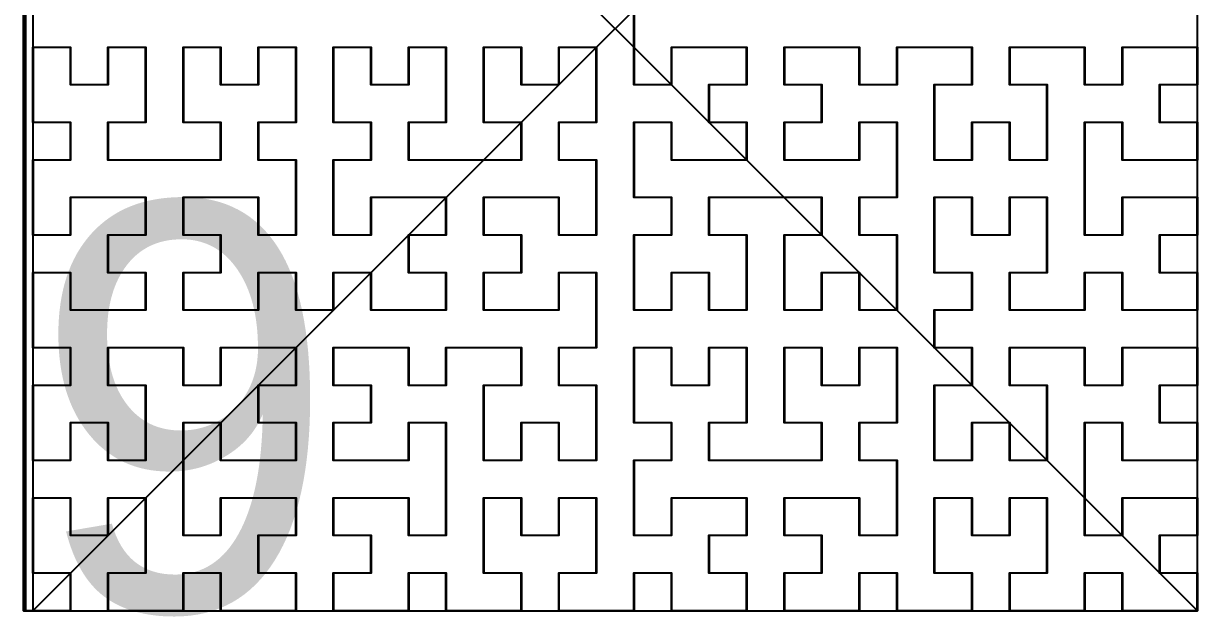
# Model space of a CAD drawing. Header units: metres. Extents: x -34176 to 34000, y -34079 to 34216.
# Drawn here: x -34128 to -18000, y -8079 to 68 of the extents above; entities that cross this region are included whole.
import ezdxf

# ---------------------------------------------------------------- set-up
doc = ezdxf.new("R2010")
doc.units = ezdxf.units.M
for name, color, linetype in [('ABSORBER_AREA', 150, 'Continuous'), ('CENTER', 120, 'Continuous'), ('INDEX', 254, 'Continuous'), ('PIXEL', 255, 'Continuous'), ('PIXEL_AREA', 140, 'Continuous')]:
    doc.layers.add(name, color=color, linetype=linetype)

msp = doc.modelspace()

# ---------------------------------------------------------------- linework, layer by layer
at = {"layer": 'ABSORBER_AREA'}
msp.add_lwpolyline([(-34000, -8000), (-18000, -8000), (-18000, 8000), (-34000, 8000), (-34000, -8000)], close=True, dxfattribs=at)
at = {"layer": 'CENTER'}
for points in [[(-34000, -8000), (-18000, 8000)], [(-34000, 8000), (-18000, -8000)]]:
    msp.add_lwpolyline(points, close=True, dxfattribs=at)
at = {"layer": 'PIXEL'}
for points in [[(-34124, 6393), (-34124, -7996), (-34112, -7996), (-34112, 7992)], [(-34116, 7996), (-34116, -7992), (-34120, -7992), (-34120, 7996)], [(-34108, 7992), (-34108, -7996), (-34100, -7996), (-34100, -7996), (-34002, -7996), (-34000, -7996), (-33996, -7996), (-33484, -7996), (-33484, -7484), (-33996, -7484), (-34000, -7484), (-34000, -7480), (-34000, -6968), (-34000, -6964), (-34000, -6452), (-34000, -6448), (-33996, -6448), (-33484, -6448), (-33480, -6448), (-33480, -6452), (-33480, -6964), (-32968, -6964), (-32968, -6452), (-32968, -6448), (-32964, -6448), (-32452, -6448), (-32448, -6448), (-32448, -6452), (-32448, -6964), (-32448, -6968), (-32448, -7480), (-32448, -7484), (-32452, -7484), (-32964, -7484), (-32964, -7996), (-32452, -7996), (-32448, -7996), (-31936, -7996), (-31936, -7484), (-31936, -7480), (-31932, -7480), (-31420, -7480), (-31416, -7480), (-31416, -7484), (-31416, -7996), (-30904, -7996), (-30900, -7996), (-30388, -7996), (-30388, -7484), (-30900, -7484), (-30904, -7484), (-30904, -7480), (-30904, -6968), (-30904, -6964), (-30900, -6964), (-30388, -6964), (-30388, -6452), (-30900, -6452), (-30904, -6452), (-31416, -6452), (-31416, -6964), (-31416, -6968), (-31420, -6968), (-31932, -6968), (-31936, -6968), (-31936, -6964), (-31936, -6452), (-31936, -6448), (-31936, -5936), (-31936, -5932), (-31936, -5420), (-31936, -5416), (-31932, -5416), (-31420, -5416), (-31416, -5416), (-31416, -5420), (-31416, -5932), (-30904, -5932), (-30900, -5932), (-30388, -5932), (-30388, -5420), (-30900, -5420), (-30904, -5420), (-30904, -5416), (-30904, -4904), (-30904, -4900), (-30900, -4900), (-30388, -4900), (-30388, -4388), (-30900, -4388), (-30904, -4388), (-31416, -4388), (-31416, -4900), (-31416, -4904), (-31420, -4904), (-31932, -4904), (-31936, -4904), (-31936, -4900), (-31936, -4388), (-32448, -4388), (-32452, -4388), (-32964, -4388), (-32964, -4900), (-32452, -4900), (-32448, -4900), (-32448, -4904), (-32448, -5416), (-32448, -5420), (-32448, -5932), (-32448, -5936), (-32452, -5936), (-32964, -5936), (-32968, -5936), (-32968, -5932), (-32968, -5420), (-33480, -5420), (-33480, -5932), (-33480, -5936), (-33484, -5936), (-33996, -5936), (-34000, -5936), (-34000, -5932), (-34000, -5420), (-34000, -5416), (-34000, -4904), (-34000, -4900), (-33996, -4900), (-33484, -4900), (-33484, -4388), (-33996, -4388), (-34000, -4388), (-34000, -4384), (-34000, -3872), (-34000, -3868), (-34000, -3356), (-34000, -3352), (-33996, -3352), (-33484, -3352), (-33480, -3352), (-33480, -3356), (-33480, -3868), (-32968, -3868), (-32964, -3868), (-32452, -3868), (-32452, -3356), (-32964, -3356), (-32968, -3356), (-32968, -3352), (-32968, -2840), (-32968, -2836), (-32964, -2836), (-32452, -2836), (-32452, -2324), (-32964, -2324), (-32968, -2324), (-33480, -2324), (-33480, -2836), (-33480, -2840), (-33484, -2840), (-33996, -2840), (-34000, -2840), (-34000, -2836), (-34000, -2324), (-34000, -2320), (-34000, -1808), (-34000, -1804), (-33996, -1804), (-33484, -1804), (-33484, -1292), (-33996, -1292), (-34000, -1292), (-34000, -1288), (-34000, -776), (-34000, -772), (-34000, -260), (-34000, -256), (-33996, -256), (-33484, -256), (-33480, -256), (-33480, -260), (-33480, -772), (-32968, -772), (-32968, -260), (-32968, -256), (-32964, -256), (-32452, -256), (-32448, -256), (-32448, -260), (-32448, -772), (-32448, -776), (-32448, -1288), (-32448, -1292), (-32452, -1292), (-32964, -1292), (-32964, -1804), (-32452, -1804), (-32448, -1804), (-31936, -1804), (-31932, -1804), (-31420, -1804), (-31420, -1292), (-31932, -1292), (-31936, -1292), (-31936, -1288), (-31936, -776), (-31936, -772), (-31936, -260), (-31936, -256), (-31932, -256), (-31420, -256), (-31416, -256), (-31416, -260), (-31416, -772), (-30904, -772), (-30904, -260), (-30904, -256), (-30900, -256), (-30388, -256), (-30384, -256), (-30384, -260), (-30384, -772), (-30384, -776), (-30384, -1288), (-30384, -1292), (-30388, -1292), (-30900, -1292), (-30900, -1804), (-30388, -1804), (-30384, -1804), (-30384, -1808), (-30384, -2320), (-30384, -2324), (-30384, -2836), (-30384, -2840), (-30388, -2840), (-30900, -2840), (-30904, -2840), (-30904, -2836), (-30904, -2324), (-31416, -2324), (-31420, -2324), (-31932, -2324), (-31932, -2836), (-31420, -2836), (-31416, -2836), (-31416, -2840), (-31416, -3352), (-31416, -3356), (-31420, -3356), (-31932, -3356), (-31932, -3868), (-31420, -3868), (-31416, -3868), (-30904, -3868), (-30904, -3356), (-30904, -3352), (-30900, -3352), (-30388, -3352), (-30384, -3352), (-30384, -3356), (-30384, -3868), (-29872, -3868), (-29872, -3356), (-29872, -3352), (-29868, -3352), (-29356, -3352), (-29352, -3352), (-29352, -3356), (-29352, -3868), (-28840, -3868), (-28836, -3868), (-28324, -3868), (-28324, -3356), (-28836, -3356), (-28840, -3356), (-28840, -3352), (-28840, -2840), (-28840, -2836), (-28836, -2836), (-28324, -2836), (-28324, -2324), (-28836, -2324), (-28840, -2324), (-29352, -2324), (-29352, -2836), (-29352, -2840), (-29356, -2840), (-29868, -2840), (-29872, -2840), (-29872, -2836), (-29872, -2324), (-29872, -2320), (-29872, -1808), (-29872, -1804), (-29868, -1804), (-29356, -1804), (-29356, -1292), (-29868, -1292), (-29872, -1292), (-29872, -1288), (-29872, -776), (-29872, -772), (-29872, -260), (-29872, -256), (-29868, -256), (-29356, -256), (-29352, -256), (-29352, -260), (-29352, -772), (-28840, -772), (-28840, -260), (-28840, -256), (-28836, -256), (-28324, -256), (-28320, -256), (-28320, -260), (-28320, -772), (-28320, -776), (-28320, -1288), (-28320, -1292), (-28324, -1292), (-28836, -1292), (-28836, -1804), (-28324, -1804), (-28320, -1804), (-27808, -1804), (-27804, -1804), (-27292, -1804), (-27292, -1292), (-27804, -1292), (-27808, -1292), (-27808, -1288), (-27808, -776), (-27808, -772), (-27808, -260), (-27808, -256), (-27804, -256), (-27292, -256), (-27288, -256), (-27288, -260), (-27288, -772), (-26776, -772), (-26776, -260), (-26776, -256), (-26772, -256), (-26260, -256), (-26256, -256), (-26256, -260), (-26256, -772), (-26256, -776), (-26256, -1288), (-26256, -1292), (-26260, -1292), (-26772, -1292), (-26772, -1804), (-26260, -1804), (-26256, -1804), (-26256, -1808), (-26256, -2320), (-26256, -2324), (-26256, -2836), (-26256, -2840), (-26260, -2840), (-26772, -2840), (-26776, -2840), (-26776, -2836), (-26776, -2324), (-27288, -2324), (-27292, -2324), (-27804, -2324), (-27804, -2836), (-27292, -2836), (-27288, -2836), (-27288, -2840), (-27288, -3352), (-27288, -3356), (-27292, -3356), (-27804, -3356), (-27804, -3868), (-27292, -3868), (-27288, -3868), (-26776, -3868), (-26776, -3356), (-26776, -3352), (-26772, -3352), (-26260, -3352), (-26256, -3352), (-26256, -3356), (-26256, -3868), (-26256, -3872), (-26256, -4384), (-26256, -4388), (-26260, -4388), (-26772, -4388), (-26772, -4900), (-26260, -4900), (-26256, -4900), (-26256, -4904), (-26256, -5416), (-26256, -5420), (-26256, -5932), (-26256, -5936), (-26260, -5936), (-26772, -5936), (-26776, -5936), (-26776, -5932), (-26776, -5420), (-27288, -5420), (-27288, -5932), (-27288, -5936), (-27292, -5936), (-27804, -5936), (-27808, -5936), (-27808, -5932), (-27808, -5420), (-27808, -5416), (-27808, -4904), (-27808, -4900), (-27804, -4900), (-27292, -4900), (-27292, -4388), (-27804, -4388), (-27808, -4388), (-28320, -4388), (-28320, -4900), (-28320, -4904), (-28324, -4904), (-28836, -4904), (-28840, -4904), (-28840, -4900), (-28840, -4388), (-29352, -4388), (-29356, -4388), (-29868, -4388), (-29868, -4900), (-29356, -4900), (-29352, -4900), (-29352, -4904), (-29352, -5416), (-29352, -5420), (-29356, -5420), (-29868, -5420), (-29868, -5932), (-29356, -5932), (-29352, -5932), (-28840, -5932), (-28840, -5420), (-28840, -5416), (-28836, -5416), (-28324, -5416), (-28320, -5416), (-28320, -5420), (-28320, -5932), (-28320, -5936), (-28320, -6448), (-28320, -6452), (-28320, -6964), (-28320, -6968), (-28324, -6968), (-28836, -6968), (-28840, -6968), (-28840, -6964), (-28840, -6452), (-29352, -6452), (-29356, -6452), (-29868, -6452), (-29868, -6964), (-29356, -6964), (-29352, -6964), (-29352, -6968), (-29352, -7480), (-29352, -7484), (-29356, -7484), (-29868, -7484), (-29868, -7996), (-29356, -7996), (-29352, -7996), (-28840, -7996), (-28840, -7484), (-28840, -7480), (-28836, -7480), (-28324, -7480), (-28320, -7480), (-28320, -7484), (-28320, -7996), (-27808, -7996), (-27804, -7996), (-27292, -7996), (-27292, -7484), (-27804, -7484), (-27808, -7484), (-27808, -7480), (-27808, -6968), (-27808, -6964), (-27808, -6452), (-27808, -6448), (-27804, -6448), (-27292, -6448), (-27288, -6448), (-27288, -6452), (-27288, -6964), (-26776, -6964), (-26776, -6452), (-26776, -6448), (-26772, -6448), (-26260, -6448), (-26256, -6448), (-26256, -6452), (-26256, -6964), (-26256, -6968), (-26256, -7480), (-26256, -7484), (-26260, -7484), (-26772, -7484), (-26772, -7996), (-26260, -7996), (-26256, -7996), (-25744, -7996), (-25744, -7484), (-25744, -7480), (-25740, -7480), (-25228, -7480), (-25224, -7480), (-25224, -7484), (-25224, -7996), (-24712, -7996), (-24708, -7996), (-24196, -7996), (-24196, -7484), (-24708, -7484), (-24712, -7484), (-24712, -7480), (-24712, -6968), (-24712, -6964), (-24708, -6964), (-24196, -6964), (-24196, -6452), (-24708, -6452), (-24712, -6452), (-25224, -6452), (-25224, -6964), (-25224, -6968), (-25228, -6968), (-25740, -6968), (-25744, -6968), (-25744, -6964), (-25744, -6452), (-25744, -6448), (-25744, -5936), (-25744, -5932), (-25740, -5932), (-25228, -5932), (-25228, -5420), (-25740, -5420), (-25744, -5420), (-25744, -5416), (-25744, -4904), (-25744, -4900), (-25744, -4388), (-25744, -4384), (-25740, -4384), (-25228, -4384), (-25224, -4384), (-25224, -4388), (-25224, -4900), (-24712, -4900), (-24712, -4388), (-24712, -4384), (-24708, -4384), (-24196, -4384), (-24192, -4384), (-24192, -4388), (-24192, -4900), (-24192, -4904), (-24192, -5416), (-24192, -5420), (-24196, -5420), (-24708, -5420), (-24708, -5932), (-24196, -5932), (-24192, -5932), (-23680, -5932), (-23676, -5932), (-23164, -5932), (-23164, -5420), (-23676, -5420), (-23680, -5420), (-23680, -5416), (-23680, -4904), (-23680, -4900), (-23680, -4388), (-23680, -4384), (-23676, -4384), (-23164, -4384), (-23160, -4384), (-23160, -4388), (-23160, -4900), (-22648, -4900), (-22648, -4388), (-22648, -4384), (-22644, -4384), (-22132, -4384), (-22128, -4384), (-22128, -4388), (-22128, -4900), (-22128, -4904), (-22128, -5416), (-22128, -5420), (-22132, -5420), (-22644, -5420), (-22644, -5932), (-22132, -5932), (-22128, -5932), (-22128, -5936), (-22128, -6448), (-22128, -6452), (-22128, -6964), (-22128, -6968), (-22132, -6968), (-22644, -6968), (-22648, -6968), (-22648, -6964), (-22648, -6452), (-23160, -6452), (-23164, -6452), (-23676, -6452), (-23676, -6964), (-23164, -6964), (-23160, -6964), (-23160, -6968), (-23160, -7480), (-23160, -7484), (-23164, -7484), (-23676, -7484), (-23676, -7996), (-23164, -7996), (-23160, -7996), (-22648, -7996), (-22648, -7484), (-22648, -7480), (-22644, -7480), (-22132, -7480), (-22128, -7480), (-22128, -7484), (-22128, -7996), (-21616, -7996), (-21612, -7996), (-21100, -7996), (-21100, -7484), (-21612, -7484), (-21616, -7484), (-21616, -7480), (-21616, -6968), (-21616, -6964), (-21616, -6452), (-21616, -6448), (-21612, -6448), (-21100, -6448), (-21096, -6448), (-21096, -6452), (-21096, -6964), (-20584, -6964), (-20584, -6452), (-20584, -6448), (-20580, -6448), (-20068, -6448), (-20064, -6448), (-20064, -6452), (-20064, -6964), (-20064, -6968), (-20064, -7480), (-20064, -7484), (-20068, -7484), (-20580, -7484), (-20580, -7996), (-20068, -7996), (-20064, -7996), (-19552, -7996), (-19552, -7484), (-19552, -7480), (-19548, -7480), (-19036, -7480), (-19032, -7480), (-19032, -7484), (-19032, -7996), (-18520, -7996), (-18516, -7996), (-18004, -7996), (-18004, -7484), (-18516, -7484), (-18520, -7484), (-18520, -7480), (-18520, -6968), (-18520, -6964), (-18516, -6964), (-18004, -6964), (-18004, -6452), (-18516, -6452), (-18520, -6452), (-19032, -6452), (-19032, -6964), (-19032, -6968), (-19036, -6968), (-19548, -6968), (-19552, -6968), (-19552, -6964), (-19552, -6452), (-19552, -6448), (-19552, -5936), (-19552, -5932), (-19552, -5420), (-19552, -5416), (-19548, -5416), (-19036, -5416), (-19032, -5416), (-19032, -5420), (-19032, -5932), (-18520, -5932), (-18516, -5932), (-18004, -5932), (-18004, -5420), (-18516, -5420), (-18520, -5420), (-18520, -5416), (-18520, -4904), (-18520, -4900), (-18516, -4900), (-18004, -4900), (-18004, -4388), (-18516, -4388), (-18520, -4388), (-19032, -4388), (-19032, -4900), (-19032, -4904), (-19036, -4904), (-19548, -4904), (-19552, -4904), (-19552, -4900), (-19552, -4388), (-20064, -4388), (-20068, -4388), (-20580, -4388), (-20580, -4900), (-20068, -4900), (-20064, -4900), (-20064, -4904), (-20064, -5416), (-20064, -5420), (-20064, -5932), (-20064, -5936), (-20068, -5936), (-20580, -5936), (-20584, -5936), (-20584, -5932), (-20584, -5420), (-21096, -5420), (-21096, -5932), (-21096, -5936), (-21100, -5936), (-21612, -5936), (-21616, -5936), (-21616, -5932), (-21616, -5420), (-21616, -5416), (-21616, -4904), (-21616, -4900), (-21612, -4900), (-21100, -4900), (-21100, -4388), (-21612, -4388), (-21616, -4388), (-21616, -4384), (-21616, -3872), (-21616, -3868), (-21612, -3868), (-21100, -3868), (-21100, -3356), (-21612, -3356), (-21616, -3356), (-21616, -3352), (-21616, -2840), (-21616, -2836), (-21616, -2324), (-21616, -2320), (-21612, -2320), (-21100, -2320), (-21096, -2320), (-21096, -2324), (-21096, -2836), (-20584, -2836), (-20584, -2324), (-20584, -2320), (-20580, -2320), (-20068, -2320), (-20064, -2320), (-20064, -2324), (-20064, -2836), (-20064, -2840), (-20064, -3352), (-20064, -3356), (-20068, -3356), (-20580, -3356), (-20580, -3868), (-20068, -3868), (-20064, -3868), (-19552, -3868), (-19552, -3356), (-19552, -3352), (-19548, -3352), (-19036, -3352), (-19032, -3352), (-19032, -3356), (-19032, -3868), (-18520, -3868), (-18516, -3868), (-18004, -3868), (-18004, -3356), (-18516, -3356), (-18520, -3356), (-18520, -3352), (-18520, -2840), (-18520, -2836), (-18516, -2836), (-18004, -2836), (-18004, -2324), (-18516, -2324), (-18520, -2324), (-19032, -2324), (-19032, -2836), (-19032, -2840), (-19036, -2840), (-19548, -2840), (-19552, -2840), (-19552, -2836), (-19552, -2324), (-19552, -2320), (-19552, -1808), (-19552, -1804), (-19552, -1292), (-19552, -1288), (-19548, -1288), (-19036, -1288), (-19032, -1288), (-19032, -1292), (-19032, -1804), (-18520, -1804), (-18516, -1804), (-18004, -1804), (-18004, -1292), (-18516, -1292), (-18520, -1292), (-18520, -1288), (-18520, -776), (-18520, -772), (-18516, -772), (-18004, -772), (-18004, -260), (-18516, -260), (-18520, -260), (-19032, -260), (-19032, -772), (-19032, -776), (-19036, -776), (-19548, -776), (-19552, -776), (-19552, -772), (-19552, -260), (-20064, -260), (-20068, -260), (-20580, -260), (-20580, -772), (-20068, -772), (-20064, -772), (-20064, -776), (-20064, -1288), (-20064, -1292), (-20064, -1804), (-20064, -1808), (-20068, -1808), (-20580, -1808), (-20584, -1808), (-20584, -1804), (-20584, -1292), (-21096, -1292), (-21096, -1804), (-21096, -1808), (-21100, -1808), (-21612, -1808), (-21616, -1808), (-21616, -1804), (-21616, -1292), (-21616, -1288), (-21616, -776), (-21616, -772), (-21612, -772), (-21100, -772), (-21100, -260), (-21612, -260), (-21616, -260), (-22128, -260), (-22128, -772), (-22128, -776), (-22132, -776), (-22644, -776), (-22648, -776), (-22648, -772), (-22648, -260), (-23160, -260), (-23164, -260), (-23676, -260), (-23676, -772), (-23164, -772), (-23160, -772), (-23160, -776), (-23160, -1288), (-23160, -1292), (-23164, -1292), (-23676, -1292), (-23676, -1804), (-23164, -1804), (-23160, -1804), (-22648, -1804), (-22648, -1292), (-22648, -1288), (-22644, -1288), (-22132, -1288), (-22128, -1288), (-22128, -1292), (-22128, -1804), (-22128, -1808), (-22128, -2320), (-22128, -2324), (-22132, -2324), (-22644, -2324), (-22644, -2836), (-22132, -2836), (-22128, -2836), (-22128, -2840), (-22128, -3352), (-22128, -3356), (-22128, -3868), (-22128, -3872), (-22132, -3872), (-22644, -3872), (-22648, -3872), (-22648, -3868), (-22648, -3356), (-23160, -3356), (-23160, -3868), (-23160, -3872), (-23164, -3872), (-23676, -3872), (-23680, -3872), (-23680, -3868), (-23680, -3356), (-23680, -3352), (-23680, -2840), (-23680, -2836), (-23676, -2836), (-23164, -2836), (-23164, -2324), (-23676, -2324), (-23680, -2324), (-24192, -2324), (-24196, -2324), (-24708, -2324), (-24708, -2836), (-24196, -2836), (-24192, -2836), (-24192, -2840), (-24192, -3352), (-24192, -3356), (-24192, -3868), (-24192, -3872), (-24196, -3872), (-24708, -3872), (-24712, -3872), (-24712, -3868), (-24712, -3356), (-25224, -3356), (-25224, -3868), (-25224, -3872), (-25228, -3872), (-25740, -3872), (-25744, -3872), (-25744, -3868), (-25744, -3356), (-25744, -3352), (-25744, -2840), (-25744, -2836), (-25740, -2836), (-25228, -2836), (-25228, -2324), (-25740, -2324), (-25744, -2324), (-25744, -2320), (-25744, -1808), (-25744, -1804), (-25744, -1292), (-25744, -1288), (-25740, -1288), (-25228, -1288), (-25224, -1288), (-25224, -1292), (-25224, -1804), (-24712, -1804), (-24708, -1804), (-24196, -1804), (-24196, -1292), (-24708, -1292), (-24712, -1292), (-24712, -1288), (-24712, -776), (-24712, -772), (-24708, -772), (-24196, -772), (-24196, -260), (-24708, -260), (-24712, -260), (-25224, -260), (-25224, -772), (-25224, -776), (-25228, -776), (-25740, -776), (-25744, -776), (-25744, -772), (-25744, -260), (-25744, -256), (-25744, 256)], [(-34100, 7996), (-34100, -7992), (-34104, -7992), (-34104, 7996)], [(-25740, 256), (-25740, -256), (-25740, -260), (-25740, -772), (-25228, -772), (-25228, -260), (-25228, -256), (-25224, -256), (-24712, -256), (-24708, -256), (-24196, -256), (-24192, -256), (-24192, -260), (-24192, -772), (-24192, -776), (-24196, -776), (-24708, -776), (-24708, -1288), (-24196, -1288), (-24192, -1288), (-24192, -1292), (-24192, -1804), (-24192, -1808), (-24196, -1808), (-24708, -1808), (-24712, -1808), (-25224, -1808), (-25228, -1808), (-25228, -1804), (-25228, -1292), (-25740, -1292), (-25740, -1804), (-25740, -1808), (-25740, -2320), (-25228, -2320), (-25224, -2320), (-25224, -2324), (-25224, -2836), (-25224, -2840), (-25228, -2840), (-25740, -2840), (-25740, -3352), (-25740, -3356), (-25740, -3868), (-25228, -3868), (-25228, -3356), (-25228, -3352), (-25224, -3352), (-24712, -3352), (-24708, -3352), (-24708, -3356), (-24708, -3868), (-24196, -3868), (-24196, -3356), (-24196, -3352), (-24196, -2840), (-24708, -2840), (-24712, -2840), (-24712, -2836), (-24712, -2324), (-24712, -2320), (-24708, -2320), (-24196, -2320), (-24192, -2320), (-23680, -2320), (-23676, -2320), (-23164, -2320), (-23160, -2320), (-23160, -2324), (-23160, -2836), (-23160, -2840), (-23164, -2840), (-23676, -2840), (-23676, -3352), (-23676, -3356), (-23676, -3868), (-23164, -3868), (-23164, -3356), (-23164, -3352), (-23160, -3352), (-22648, -3352), (-22644, -3352), (-22644, -3356), (-22644, -3868), (-22132, -3868), (-22132, -3356), (-22132, -3352), (-22132, -2840), (-22644, -2840), (-22648, -2840), (-22648, -2836), (-22648, -2324), (-22648, -2320), (-22644, -2320), (-22132, -2320), (-22132, -1808), (-22132, -1804), (-22132, -1292), (-22644, -1292), (-22644, -1804), (-22644, -1808), (-22648, -1808), (-23160, -1808), (-23164, -1808), (-23676, -1808), (-23680, -1808), (-23680, -1804), (-23680, -1292), (-23680, -1288), (-23676, -1288), (-23164, -1288), (-23164, -776), (-23676, -776), (-23680, -776), (-23680, -772), (-23680, -260), (-23680, -256), (-23676, -256), (-23164, -256), (-23160, -256), (-22648, -256), (-22644, -256), (-22644, -260), (-22644, -772), (-22132, -772), (-22132, -260), (-22132, -256), (-22128, -256), (-21616, -256), (-21612, -256), (-21100, -256), (-21096, -256), (-21096, -260), (-21096, -772), (-21096, -776), (-21100, -776), (-21612, -776), (-21612, -1288), (-21612, -1292), (-21612, -1804), (-21100, -1804), (-21100, -1292), (-21100, -1288), (-21096, -1288), (-20584, -1288), (-20580, -1288), (-20580, -1292), (-20580, -1804), (-20068, -1804), (-20068, -1292), (-20068, -1288), (-20068, -776), (-20580, -776), (-20584, -776), (-20584, -772), (-20584, -260), (-20584, -256), (-20580, -256), (-20068, -256), (-20064, -256), (-19552, -256), (-19548, -256), (-19548, -260), (-19548, -772), (-19036, -772), (-19036, -260), (-19036, -256), (-19032, -256), (-18520, -256), (-18516, -256), (-18004, -256), (-18000, -256), (-18000, -260), (-18000, -772), (-18000, -776), (-18004, -776), (-18516, -776), (-18516, -1288), (-18004, -1288), (-18000, -1288), (-18000, -1292), (-18000, -1804), (-18000, -1808), (-18004, -1808), (-18516, -1808), (-18520, -1808), (-19032, -1808), (-19036, -1808), (-19036, -1804), (-19036, -1292), (-19548, -1292), (-19548, -1804), (-19548, -1808), (-19548, -2320), (-19548, -2324), (-19548, -2836), (-19036, -2836), (-19036, -2324), (-19036, -2320), (-19032, -2320), (-18520, -2320), (-18516, -2320), (-18004, -2320), (-18000, -2320), (-18000, -2324), (-18000, -2836), (-18000, -2840), (-18004, -2840), (-18516, -2840), (-18516, -3352), (-18004, -3352), (-18000, -3352), (-18000, -3356), (-18000, -3868), (-18000, -3872), (-18004, -3872), (-18516, -3872), (-18520, -3872), (-19032, -3872), (-19036, -3872), (-19036, -3868), (-19036, -3356), (-19548, -3356), (-19548, -3868), (-19548, -3872), (-19552, -3872), (-20064, -3872), (-20068, -3872), (-20580, -3872), (-20584, -3872), (-20584, -3868), (-20584, -3356), (-20584, -3352), (-20580, -3352), (-20068, -3352), (-20068, -2840), (-20068, -2836), (-20068, -2324), (-20580, -2324), (-20580, -2836), (-20580, -2840), (-20584, -2840), (-21096, -2840), (-21100, -2840), (-21100, -2836), (-21100, -2324), (-21612, -2324), (-21612, -2836), (-21612, -2840), (-21612, -3352), (-21100, -3352), (-21096, -3352), (-21096, -3356), (-21096, -3868), (-21096, -3872), (-21100, -3872), (-21612, -3872), (-21612, -4384), (-21100, -4384), (-21096, -4384), (-21096, -4388), (-21096, -4900), (-21096, -4904), (-21100, -4904), (-21612, -4904), (-21612, -5416), (-21612, -5420), (-21612, -5932), (-21100, -5932), (-21100, -5420), (-21100, -5416), (-21096, -5416), (-20584, -5416), (-20580, -5416), (-20580, -5420), (-20580, -5932), (-20068, -5932), (-20068, -5420), (-20068, -5416), (-20068, -4904), (-20580, -4904), (-20584, -4904), (-20584, -4900), (-20584, -4388), (-20584, -4384), (-20580, -4384), (-20068, -4384), (-20064, -4384), (-19552, -4384), (-19548, -4384), (-19548, -4388), (-19548, -4900), (-19036, -4900), (-19036, -4388), (-19036, -4384), (-19032, -4384), (-18520, -4384), (-18516, -4384), (-18004, -4384), (-18000, -4384), (-18000, -4388), (-18000, -4900), (-18000, -4904), (-18004, -4904), (-18516, -4904), (-18516, -5416), (-18004, -5416), (-18000, -5416), (-18000, -5420), (-18000, -5932), (-18000, -5936), (-18004, -5936), (-18516, -5936), (-18520, -5936), (-19032, -5936), (-19036, -5936), (-19036, -5932), (-19036, -5420), (-19548, -5420), (-19548, -5932), (-19548, -5936), (-19548, -6448), (-19548, -6452), (-19548, -6964), (-19036, -6964), (-19036, -6452), (-19036, -6448), (-19032, -6448), (-18520, -6448), (-18516, -6448), (-18004, -6448), (-18000, -6448), (-18000, -6452), (-18000, -6964), (-18000, -6968), (-18004, -6968), (-18516, -6968), (-18516, -7480), (-18004, -7480), (-18000, -7480), (-18000, -7484), (-18000, -7996), (-18000, -8000), (-18004, -8000), (-18516, -8000), (-18520, -8000), (-19032, -8000), (-19036, -8000), (-19036, -7996), (-19036, -7484), (-19548, -7484), (-19548, -7996), (-19548, -8000), (-19552, -8000), (-20064, -8000), (-20068, -8000), (-20580, -8000), (-20584, -8000), (-20584, -7996), (-20584, -7484), (-20584, -7480), (-20580, -7480), (-20068, -7480), (-20068, -6968), (-20068, -6964), (-20068, -6452), (-20580, -6452), (-20580, -6964), (-20580, -6968), (-20584, -6968), (-21096, -6968), (-21100, -6968), (-21100, -6964), (-21100, -6452), (-21612, -6452), (-21612, -6964), (-21612, -6968), (-21612, -7480), (-21100, -7480), (-21096, -7480), (-21096, -7484), (-21096, -7996), (-21096, -8000), (-21100, -8000), (-21612, -8000), (-21616, -8000), (-22128, -8000), (-22132, -8000), (-22132, -7996), (-22132, -7484), (-22644, -7484), (-22644, -7996), (-22644, -8000), (-22648, -8000), (-23160, -8000), (-23164, -8000), (-23676, -8000), (-23680, -8000), (-23680, -7996), (-23680, -7484), (-23680, -7480), (-23676, -7480), (-23164, -7480), (-23164, -6968), (-23676, -6968), (-23680, -6968), (-23680, -6964), (-23680, -6452), (-23680, -6448), (-23676, -6448), (-23164, -6448), (-23160, -6448), (-22648, -6448), (-22644, -6448), (-22644, -6452), (-22644, -6964), (-22132, -6964), (-22132, -6452), (-22132, -6448), (-22132, -5936), (-22644, -5936), (-22648, -5936), (-22648, -5932), (-22648, -5420), (-22648, -5416), (-22644, -5416), (-22132, -5416), (-22132, -4904), (-22132, -4900), (-22132, -4388), (-22644, -4388), (-22644, -4900), (-22644, -4904), (-22648, -4904), (-23160, -4904), (-23164, -4904), (-23164, -4900), (-23164, -4388), (-23676, -4388), (-23676, -4900), (-23676, -4904), (-23676, -5416), (-23164, -5416), (-23160, -5416), (-23160, -5420), (-23160, -5932), (-23160, -5936), (-23164, -5936), (-23676, -5936), (-23680, -5936), (-24192, -5936), (-24196, -5936), (-24708, -5936), (-24712, -5936), (-24712, -5932), (-24712, -5420), (-24712, -5416), (-24708, -5416), (-24196, -5416), (-24196, -4904), (-24196, -4900), (-24196, -4388), (-24708, -4388), (-24708, -4900), (-24708, -4904), (-24712, -4904), (-25224, -4904), (-25228, -4904), (-25228, -4900), (-25228, -4388), (-25740, -4388), (-25740, -4900), (-25740, -4904), (-25740, -5416), (-25228, -5416), (-25224, -5416), (-25224, -5420), (-25224, -5932), (-25224, -5936), (-25228, -5936), (-25740, -5936), (-25740, -6448), (-25740, -6452), (-25740, -6964), (-25228, -6964), (-25228, -6452), (-25228, -6448), (-25224, -6448), (-24712, -6448), (-24708, -6448), (-24196, -6448), (-24192, -6448), (-24192, -6452), (-24192, -6964), (-24192, -6968), (-24196, -6968), (-24708, -6968), (-24708, -7480), (-24196, -7480), (-24192, -7480), (-24192, -7484), (-24192, -7996), (-24192, -8000), (-24196, -8000), (-24708, -8000), (-24712, -8000), (-25224, -8000), (-25228, -8000), (-25228, -7996), (-25228, -7484), (-25740, -7484), (-25740, -7996), (-25740, -8000), (-25744, -8000), (-26256, -8000), (-26260, -8000), (-26772, -8000), (-26776, -8000), (-26776, -7996), (-26776, -7484), (-26776, -7480), (-26772, -7480), (-26260, -7480), (-26260, -6968), (-26260, -6964), (-26260, -6452), (-26772, -6452), (-26772, -6964), (-26772, -6968), (-26776, -6968), (-27288, -6968), (-27292, -6968), (-27292, -6964), (-27292, -6452), (-27804, -6452), (-27804, -6964), (-27804, -6968), (-27804, -7480), (-27292, -7480), (-27288, -7480), (-27288, -7484), (-27288, -7996), (-27288, -8000), (-27292, -8000), (-27804, -8000), (-27808, -8000), (-28320, -8000), (-28324, -8000), (-28324, -7996), (-28324, -7484), (-28836, -7484), (-28836, -7996), (-28836, -8000), (-28840, -8000), (-29352, -8000), (-29356, -8000), (-29868, -8000), (-29872, -8000), (-29872, -7996), (-29872, -7484), (-29872, -7480), (-29868, -7480), (-29356, -7480), (-29356, -6968), (-29868, -6968), (-29872, -6968), (-29872, -6964), (-29872, -6452), (-29872, -6448), (-29868, -6448), (-29356, -6448), (-29352, -6448), (-28840, -6448), (-28836, -6448), (-28836, -6452), (-28836, -6964), (-28324, -6964), (-28324, -6452), (-28324, -6448), (-28324, -5936), (-28324, -5932), (-28324, -5420), (-28836, -5420), (-28836, -5932), (-28836, -5936), (-28840, -5936), (-29352, -5936), (-29356, -5936), (-29868, -5936), (-29872, -5936), (-29872, -5932), (-29872, -5420), (-29872, -5416), (-29868, -5416), (-29356, -5416), (-29356, -4904), (-29868, -4904), (-29872, -4904), (-29872, -4900), (-29872, -4388), (-29872, -4384), (-29868, -4384), (-29356, -4384), (-29352, -4384), (-28840, -4384), (-28836, -4384), (-28836, -4388), (-28836, -4900), (-28324, -4900), (-28324, -4388), (-28324, -4384), (-28320, -4384), (-27808, -4384), (-27804, -4384), (-27292, -4384), (-27288, -4384), (-27288, -4388), (-27288, -4900), (-27288, -4904), (-27292, -4904), (-27804, -4904), (-27804, -5416), (-27804, -5420), (-27804, -5932), (-27292, -5932), (-27292, -5420), (-27292, -5416), (-27288, -5416), (-26776, -5416), (-26772, -5416), (-26772, -5420), (-26772, -5932), (-26260, -5932), (-26260, -5420), (-26260, -5416), (-26260, -4904), (-26772, -4904), (-26776, -4904), (-26776, -4900), (-26776, -4388), (-26776, -4384), (-26772, -4384), (-26260, -4384), (-26260, -3872), (-26260, -3868), (-26260, -3356), (-26772, -3356), (-26772, -3868), (-26772, -3872), (-26776, -3872), (-27288, -3872), (-27292, -3872), (-27804, -3872), (-27808, -3872), (-27808, -3868), (-27808, -3356), (-27808, -3352), (-27804, -3352), (-27292, -3352), (-27292, -2840), (-27804, -2840), (-27808, -2840), (-27808, -2836), (-27808, -2324), (-27808, -2320), (-27804, -2320), (-27292, -2320), (-27288, -2320), (-26776, -2320), (-26772, -2320), (-26772, -2324), (-26772, -2836), (-26260, -2836), (-26260, -2324), (-26260, -2320), (-26260, -1808), (-26772, -1808), (-26776, -1808), (-26776, -1804), (-26776, -1292), (-26776, -1288), (-26772, -1288), (-26260, -1288), (-26260, -776), (-26260, -772), (-26260, -260), (-26772, -260), (-26772, -772), (-26772, -776), (-26776, -776), (-27288, -776), (-27292, -776), (-27292, -772), (-27292, -260), (-27804, -260), (-27804, -772), (-27804, -776), (-27804, -1288), (-27292, -1288), (-27288, -1288), (-27288, -1292), (-27288, -1804), (-27288, -1808), (-27292, -1808), (-27804, -1808), (-27808, -1808), (-28320, -1808), (-28324, -1808), (-28836, -1808), (-28840, -1808), (-28840, -1804), (-28840, -1292), (-28840, -1288), (-28836, -1288), (-28324, -1288), (-28324, -776), (-28324, -772), (-28324, -260), (-28836, -260), (-28836, -772), (-28836, -776), (-28840, -776), (-29352, -776), (-29356, -776), (-29356, -772), (-29356, -260), (-29868, -260), (-29868, -772), (-29868, -776), (-29868, -1288), (-29356, -1288), (-29352, -1288), (-29352, -1292), (-29352, -1804), (-29352, -1808), (-29356, -1808), (-29868, -1808), (-29868, -2320), (-29868, -2324), (-29868, -2836), (-29356, -2836), (-29356, -2324), (-29356, -2320), (-29352, -2320), (-28840, -2320), (-28836, -2320), (-28324, -2320), (-28320, -2320), (-28320, -2324), (-28320, -2836), (-28320, -2840), (-28324, -2840), (-28836, -2840), (-28836, -3352), (-28324, -3352), (-28320, -3352), (-28320, -3356), (-28320, -3868), (-28320, -3872), (-28324, -3872), (-28836, -3872), (-28840, -3872), (-29352, -3872), (-29356, -3872), (-29356, -3868), (-29356, -3356), (-29868, -3356), (-29868, -3868), (-29868, -3872), (-29872, -3872), (-30384, -3872), (-30388, -3872), (-30388, -3868), (-30388, -3356), (-30900, -3356), (-30900, -3868), (-30900, -3872), (-30904, -3872), (-31416, -3872), (-31420, -3872), (-31932, -3872), (-31936, -3872), (-31936, -3868), (-31936, -3356), (-31936, -3352), (-31932, -3352), (-31420, -3352), (-31420, -2840), (-31932, -2840), (-31936, -2840), (-31936, -2836), (-31936, -2324), (-31936, -2320), (-31932, -2320), (-31420, -2320), (-31416, -2320), (-30904, -2320), (-30900, -2320), (-30900, -2324), (-30900, -2836), (-30388, -2836), (-30388, -2324), (-30388, -2320), (-30388, -1808), (-30900, -1808), (-30904, -1808), (-30904, -1804), (-30904, -1292), (-30904, -1288), (-30900, -1288), (-30388, -1288), (-30388, -776), (-30388, -772), (-30388, -260), (-30900, -260), (-30900, -772), (-30900, -776), (-30904, -776), (-31416, -776), (-31420, -776), (-31420, -772), (-31420, -260), (-31932, -260), (-31932, -772), (-31932, -776), (-31932, -1288), (-31420, -1288), (-31416, -1288), (-31416, -1292), (-31416, -1804), (-31416, -1808), (-31420, -1808), (-31932, -1808), (-31936, -1808), (-32448, -1808), (-32452, -1808), (-32964, -1808), (-32968, -1808), (-32968, -1804), (-32968, -1292), (-32968, -1288), (-32964, -1288), (-32452, -1288), (-32452, -776), (-32452, -772), (-32452, -260), (-32964, -260), (-32964, -772), (-32964, -776), (-32968, -776), (-33480, -776), (-33484, -776), (-33484, -772), (-33484, -260), (-33996, -260), (-33996, -772), (-33996, -776), (-33996, -1288), (-33484, -1288), (-33480, -1288), (-33480, -1292), (-33480, -1804), (-33480, -1808), (-33484, -1808), (-33996, -1808), (-33996, -2320), (-33996, -2324), (-33996, -2836), (-33484, -2836), (-33484, -2324), (-33484, -2320), (-33480, -2320), (-32968, -2320), (-32964, -2320), (-32452, -2320), (-32448, -2320), (-32448, -2324), (-32448, -2836), (-32448, -2840), (-32452, -2840), (-32964, -2840), (-32964, -3352), (-32452, -3352), (-32448, -3352), (-32448, -3356), (-32448, -3868), (-32448, -3872), (-32452, -3872), (-32964, -3872), (-32968, -3872), (-33480, -3872), (-33484, -3872), (-33484, -3868), (-33484, -3356), (-33996, -3356), (-33996, -3868), (-33996, -3872), (-33996, -4384), (-33484, -4384), (-33480, -4384), (-33480, -4388), (-33480, -4900), (-33480, -4904), (-33484, -4904), (-33996, -4904), (-33996, -5416), (-33996, -5420), (-33996, -5932), (-33484, -5932), (-33484, -5420), (-33484, -5416), (-33480, -5416), (-32968, -5416), (-32964, -5416), (-32964, -5420), (-32964, -5932), (-32452, -5932), (-32452, -5420), (-32452, -5416), (-32452, -4904), (-32964, -4904), (-32968, -4904), (-32968, -4900), (-32968, -4388), (-32968, -4384), (-32964, -4384), (-32452, -4384), (-32448, -4384), (-31936, -4384), (-31932, -4384), (-31932, -4388), (-31932, -4900), (-31420, -4900), (-31420, -4388), (-31420, -4384), (-31416, -4384), (-30904, -4384), (-30900, -4384), (-30388, -4384), (-30384, -4384), (-30384, -4388), (-30384, -4900), (-30384, -4904), (-30388, -4904), (-30900, -4904), (-30900, -5416), (-30388, -5416), (-30384, -5416), (-30384, -5420), (-30384, -5932), (-30384, -5936), (-30388, -5936), (-30900, -5936), (-30904, -5936), (-31416, -5936), (-31420, -5936), (-31420, -5932), (-31420, -5420), (-31932, -5420), (-31932, -5932), (-31932, -5936), (-31932, -6448), (-31932, -6452), (-31932, -6964), (-31420, -6964), (-31420, -6452), (-31420, -6448), (-31416, -6448), (-30904, -6448), (-30900, -6448), (-30388, -6448), (-30384, -6448), (-30384, -6452), (-30384, -6964), (-30384, -6968), (-30388, -6968), (-30900, -6968), (-30900, -7480), (-30388, -7480), (-30384, -7480), (-30384, -7484), (-30384, -7996), (-30384, -8000), (-30388, -8000), (-30900, -8000), (-30904, -8000), (-31416, -8000), (-31420, -8000), (-31420, -7996), (-31420, -7484), (-31932, -7484), (-31932, -7996), (-31932, -8000), (-31936, -8000), (-32448, -8000), (-32452, -8000), (-32964, -8000), (-32968, -8000), (-32968, -7996), (-32968, -7484), (-32968, -7480), (-32964, -7480), (-32452, -7480), (-32452, -6968), (-32452, -6964), (-32452, -6452), (-32964, -6452), (-32964, -6964), (-32964, -6968), (-32968, -6968), (-33480, -6968), (-33484, -6968), (-33484, -6964), (-33484, -6452), (-33996, -6452), (-33996, -6964), (-33996, -6968), (-33996, -7480), (-33484, -7480), (-33480, -7480), (-33480, -7484), (-33480, -7996), (-33480, -8000), (-33484, -8000), (-33996, -8000), (-34000, -8000), (-34002, -8000), (-34100, -8000), (-34128, -8000), (-34128, -7996), (-34128, 6393)]]:
    msp.add_lwpolyline(points, dxfattribs=at)
at = {"layer": 'PIXEL_AREA'}
msp.add_lwpolyline([(-34128, -8000), (-18000, -8000), (-18000, 8216), (-34128, 8216), (-34128, -8000)], close=True, dxfattribs=at)

# ---------------------------------------------------------------- texts
at = {"layer": 'INDEX'}
msp.add_text('9', height=5600, dxfattribs=at).set_placement((-34000, -8000))

doc.saveas('drawing.dxf')
